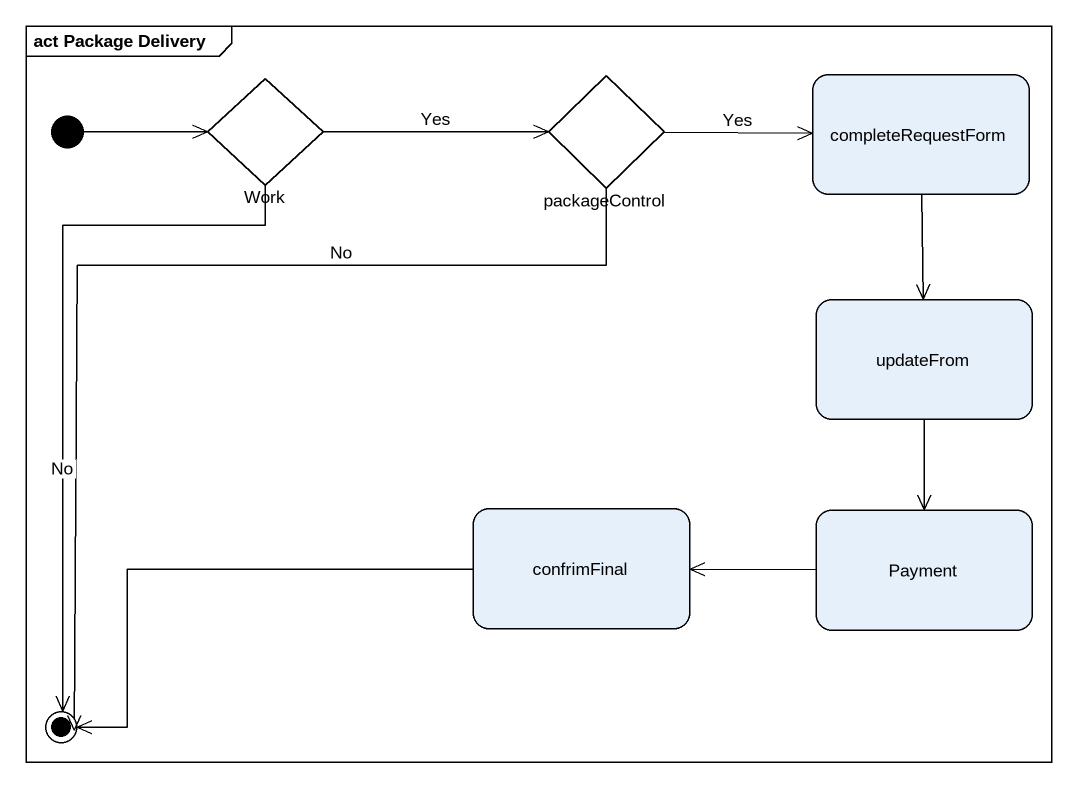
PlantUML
@startuml
mainframe act Package Delivery
hide empty description
state Work <<choice>>
state packageControl <<choice>>
state completeRequestForm
state updateFrom
state confrimFinal
state Payment
[*] -right-> Work
Work -right-> packageControl : Yes
packageControl -right-> completeRequestForm : Yes
completeRequestForm --> updateFrom
updateFrom --> Payment
Payment -left-> confrimFinal
Work --> [*] : No
packageControl --> [*] : No
confrimFinal -left-> [*]
@enduml
